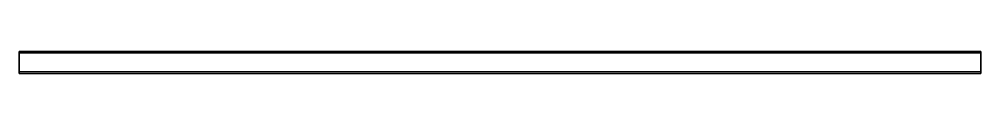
# Model space of a CAD drawing. Header units: inches. Extents: x 0 to 1745, y 0 to 40.
import ezdxf

# ---------------------------------------------------------------- set-up
doc = ezdxf.new("R2010")
doc.units = ezdxf.units.IN
doc.header["$MEASUREMENT"] = 0
doc.layers.add('SIMUMAK Visible (ISO)', color=7, linetype='Continuous', lineweight=35)
doc.layers.add('SIMUMAK Visible Narrow (ISO)', color=7, linetype='Continuous', lineweight=25)

# ---------------------------------------------------------------- blocks, each defined once
blk = doc.blocks.new('DIN 40 x 40 x 2 00000002_Sheet_4_DIN EN 10305-5 - 40 x 40 x 2  - 1745')
at = {"layer": 'SIMUMAK Visible (ISO)'}
for p, q in [((-872.5, 17), (-872.5, 20)), ((872.5, 20), (-872.5, 20)), ((872.5, 17), (872.5, 20)), ((-872.5, 17), (-872.5, -17)), ((872.5, 17), (872.5, -17)), ((-872.5, -20), (-872.5, -17)), ((872.5, -20), (872.5, -17)), ((872.5, -20), (-872.5, -20))]:
    blk.add_line(p, q, dxfattribs=at)
at = {"layer": 'SIMUMAK Visible Narrow (ISO)'}
for p, q in [((872.5, 17), (-872.5, 17)), ((872.5, -17), (-872.5, -17))]:
    blk.add_line(p, q, dxfattribs=at)

msp = doc.modelspace()

# ---------------------------------------------------------------- block references
msp.add_blockref('DIN 40 x 40 x 2 00000002_Sheet_4_DIN EN 10305-5 - 40 x 40 x 2  - 1745', (872.5, 20))

doc.saveas('drawing.dxf')
